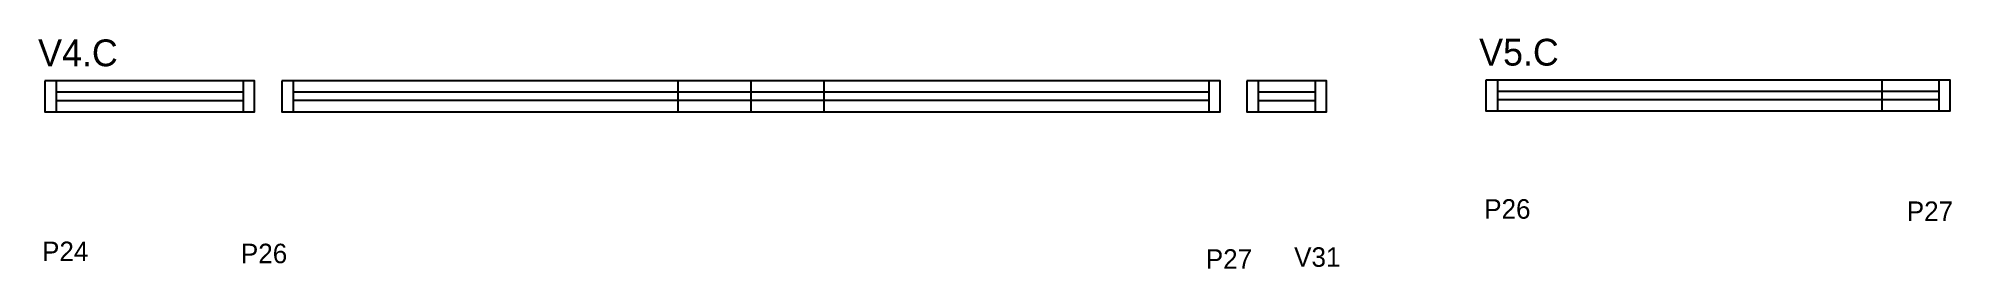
# Model space of a CAD drawing. Header units: metres. Extents: x 3408 to 4587, y 254 to 396.
import ezdxf

# ---------------------------------------------------------------- set-up
doc = ezdxf.new("R2010")
doc.units = ezdxf.units.M
for name, color, linetype in [('5', 7, 'Continuous'), ('NOMENCLATURA', 7, 'Continuous'), ('Painéis', 7, 'Continuous'), ('SARR_2.2x7', 7, 'Continuous')]:
    doc.layers.add(name, color=color, linetype=linetype)

msp = doc.modelspace()

# ---------------------------------------------------------------- linework, layer by layer
at = {"layer": 'Painéis', "color": 7, "lineweight": 25}
for p, q in [((3802.5, 369.6), (3802.5, 350.6)), ((3847.5, 369.6), (3847.5, 350.6)), ((3892.5, 369.6), (3892.5, 350.6)), ((4544.3, 351.1), (4544.3, 370.1))]:
    msp.add_line(p, q, dxfattribs=at)
for points in [[(3412.6, 369.6), (3412.6, 350.6), (3541.6, 350.6), (3541.6, 369.6), (3412.6, 369.6)], [(3558.5, 369.6), (3558.5, 350.6), (4136.5, 350.6), (4136.5, 369.6), (3558.5, 369.6)], [(4153, 369.6), (4153, 350.6), (4202, 350.6), (4202, 369.6), (4153, 369.6)], [(4300.3, 370.1), (4300.3, 351.1), (4586.3, 351.1), (4586.3, 370.1), (4300.3, 370.1)]]:
    msp.add_lwpolyline(points, dxfattribs=at)
at = {"layer": 'SARR_2.2x7', "color": 7, "lineweight": 25}
for p, q in [((3419.6, 369.6), (3419.6, 350.6)), ((3534.6, 369.6), (3534.6, 350.6)), ((3565.5, 369.6), (3565.5, 350.6)), ((4129.5, 369.6), (4129.5, 350.6)), ((4160, 369.6), (4160, 350.6)), ((4195, 369.6), (4195, 350.6)), ((4307.3, 370.1), (4307.3, 351.1)), ((4579.3, 370.1), (4579.3, 351.1)), ((3534.6, 362.6), (3419.6, 362.6)), ((3419.6, 357.6), (3534.6, 357.6)), ((3847.5, 362.6), (3565.5, 362.6)), ((3847.5, 357.6), (3565.5, 357.6)), ((4129.5, 362.6), (3847.5, 362.6)), ((4129.5, 357.6), (3847.5, 357.6)), ((4195, 362.6), (4160, 362.6)), ((4160, 357.6), (4195, 357.6)), ((4579.3, 363.1), (4307.3, 363.1)), ((4307.3, 358.1), (4579.3, 358.1))]:
    msp.add_line(p, q, dxfattribs=at)

# ---------------------------------------------------------------- texts
at = {"layer": '5', "color": 7, "lineweight": 25}
for s, p in [('P26', (4299.2, 284.8)), ('P27', (4559.5, 283.4)), ('P24', (3410.8, 258.7)), ('P26', (3533.3, 257.4)), ('P27', (4127.7, 254)), ('V31', (4182.1, 255.2))]:
    msp.add_text(s, height=12, dxfattribs=at).set_placement(p)
at = {"layer": 'NOMENCLATURA', "color": 7, "lineweight": 25}
for s, p in [('V4.C', (3408.4, 378.6)), ('V5.C', (4296.1, 379))]:
    msp.add_text(s, height=16.5, dxfattribs=at).set_placement(p)

doc.saveas('drawing.dxf')
